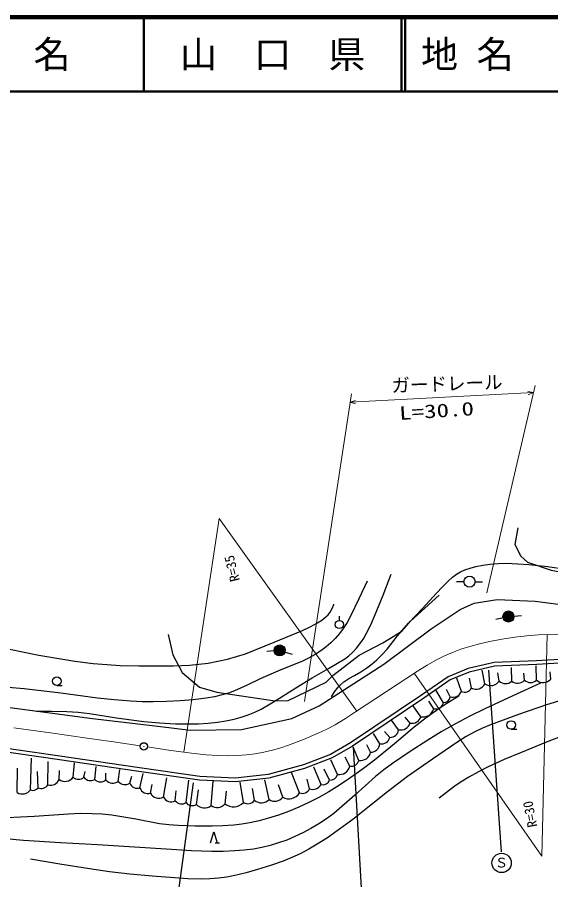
# Model space of a CAD drawing. Units: millimetres, scale not verified. Extents: x 40000 to 680000, y 20000 to 380000.
# Drawn here: x 315945 to 387871, y 263623 to 380000 of the extents above; entities that cross this region are included whole.
import ezdxf
from ezdxf.enums import TextEntityAlignment as Align

# ---------------------------------------------------------------- set-up
doc = ezdxf.new("R2010")
doc.units = ezdxf.units.MM
doc.header["$LTSCALE"] = 1000
doc.linetypes.add('CHAIN', pattern=[18.5, 12, -1.5, 3.5, -1.5])
for name, color, linetype, lineweight in [('M-BGD', 7, 'Continuous', 25), ('M-BGD-EXST', 7, 'Continuous', 25), ('M-BMK', 2, 'CHAIN', 13), ('M-BMK-SRVR', 3, 'Continuous', 25), ('M-STR-HTXT', 7, 'Continuous', 13), ('M-TTL', 2, 'Continuous', 140), ('M-TTL-LINE', 7, 'Continuous', 50)]:
    doc.layers.add(name, color=color, linetype=linetype, lineweight=lineweight)
doc.layers.add('M-TTL-TXT', color=7, linetype='Continuous')
doc.styles.add('ＭＳ ゴシック', font='')
doc.styles.get('ＭＳ ゴシック').set_extended_font_data('MS Gothic')

msp = doc.modelspace()

# ---------------------------------------------------------------- linework, layer by layer
at = {"layer": 'M-BGD'}
for p, q in [((376171, 303834), (375171, 303834)), ((377671, 303834), (378671, 303834)), ((377560, 300959), (380639, 301424)), ((380639, 301424), (385751, 301191)), ((375643, 300088), (377560, 300959)), ((385751, 301191), (392374, 300378)), ((359374, 298618), (359374, 299209)), ((371750, 297474), (375643, 300088)), ((382919, 299209), (383915, 299299)), ((381445, 298959), (380474, 298717)), ((365360, 292710), (371750, 297474)), ((350587, 294492), (349591, 294401)), ((352052, 294344), (353010, 294057)), ((393990, 293639), (385973, 293175)), ((356631, 287075), (365360, 292710)), ((376737, 292129), (374064, 291025)), ((380222, 292942), (376737, 292129)), ((380290, 292445), (376890, 291651)), ((385973, 293175), (380222, 292942)), ((385998, 292675), (380290, 292445)), ((382606, 290413), (382584, 292282)), ((385953, 290563), (385892, 292477)), ((394016, 293140), (385998, 292675)), ((374064, 291025), (370462, 288527)), ((376890, 291651), (374305, 290584)), ((378996, 290037), (378608, 291893)), ((380933, 290431), (380730, 291532)), ((384336, 290563), (384224, 291504)), ((387871, 290676), (387783, 291699)), ((321273, 289852), (322019, 289852)), ((374305, 290584), (370745, 288114)), ((375818, 289040), (375189, 290809)), ((377191, 289491), (376913, 290809)), ((373411, 287517), (372428, 289150)), ((374295, 288307), (373799, 289308)), ((370462, 288527), (360877, 282079)), ((370745, 288114), (361143, 281655)), ((372095, 286690), (371455, 287704)), ((312117, 287249), (325726, 285448)), ((352971, 285390), (356631, 287075)), ((370346, 285618), (369342, 287093)), ((325726, 285448), (335253, 284286)), ((346174, 283880), (352971, 285390)), ((367361, 283869), (366423, 285175)), ((368917, 284772), (368230, 285564)), ((335253, 284286), (339319, 283822)), ((321623, 279783), (299614, 282981)), ((321695, 280278), (299708, 283473)), ((339319, 283822), (346174, 283880)), ((364834, 281982), (363976, 283368)), ((366184, 282830), (365478, 283618)), ((382535, 283930), (383281, 283930)), ((360877, 282079), (358177, 280510)), ((361143, 281655), (358393, 280058)), ((363588, 280822), (363087, 281811)), ((358177, 280510), (354518, 279116)), ((361995, 279732), (361252, 281505)), ((317711, 275768), (317859, 280031)), ((320082, 276443), (320111, 279587)), ((332022, 278273), (321623, 279783)), ((332094, 278767), (321695, 280278)), ((323474, 277464), (323642, 279392)), ((358393, 280058), (354672, 278640)), ((359105, 277845), (358222, 279809)), ((360784, 278953), (360140, 280143)), ((315945, 275387), (315969, 278669)), ((318749, 276045), (318666, 278224)), ((321588, 277136), (321640, 278363)), ((324928, 277464), (325087, 278252)), ((326382, 277153), (326561, 278892)), ((329564, 276893), (329786, 278502)), ((340527, 277049), (332022, 278273)), ((340575, 277548), (332094, 278767)), ((354518, 279116), (349754, 277838)), ((354672, 278640), (349849, 277346)), ((356906, 276478), (355914, 278836)), ((358032, 277066), (357332, 278530)), ((327888, 277101), (327895, 278002)), ((331122, 276668), (331413, 277613)), ((332489, 276010), (332942, 277946)), ((335640, 274764), (336111, 277363)), ((338721, 274037), (339086, 277057)), ((345356, 276814), (340527, 277049)), ((345339, 277315), (340575, 277548)), ((349754, 277838), (345339, 277315)), ((349849, 277346), (345356, 276814)), ((349917, 274435), (349344, 277112)), ((354002, 275353), (352930, 278113)), ((355352, 275907), (355025, 277196)), ((333909, 275301), (334137, 276473)), ((342079, 273639), (342366, 276918)), ((346437, 274054), (346008, 276807)), ((347926, 274349), (347676, 275917)), ((351734, 274764), (351179, 276417)), ((337249, 274279), (337390, 275611)), ((340106, 273795), (340365, 275778)), ((343962, 273881), (344173, 275583)), ((342606, 268600), (343206, 268600))]:
    msp.add_line(p, q, dxfattribs=at)
for points in [[(383431, 311119), (383016, 308879), (383846, 307302), (384758, 306472), (387912, 305393), (390070, 304978), (391481, 304646)], [(358300, 288286), (358726, 288960), (359199, 289597), (359566, 289978), (359974, 290317), (360670, 290780), (361418, 291204), (362271, 291681), (363093, 292209), (363786, 292735), (364438, 293305), (365147, 294003), (365813, 294744), (367224, 296514), (368677, 298238), (370591, 300222), (372490, 302279), (373266, 303151), (374079, 303974), (374612, 304435), (375187, 304852), (375724, 305165), (376302, 305430), (377019, 305686), (377769, 305889), (378728, 306080), (379702, 306213), (380808, 306297), (381915, 306321), (383417, 306270), (384913, 306159), (387413, 305879), (389918, 305538)], [(363099, 303897), (362019, 301527), (360883, 299178), (360414, 298340), (359893, 297532), (359375, 296843), (358809, 296190), (358221, 295601), (357585, 295050), (356872, 294519), (356116, 294032), (355227, 293532), (354300, 293081), (351486, 291935), (348682, 290728), (346961, 289888), (345224, 289106), (344415, 288805), (343577, 288558), (342520, 288316), (341435, 288131), (339669, 287921), (337887, 287771), (336077, 287665), (334261, 287619), (332765, 287634), (331258, 287710), (329016, 287897), (326770, 288144), (321820, 288786), (316858, 289373), (313579, 289654)], [(318553, 286348), (320578, 286362), (322613, 286315), (324137, 286217), (325666, 286058), (329326, 285490), (333003, 284980), (335133, 284798), (337270, 284675), (338827, 284641), (340387, 284667), (341670, 284743), (342962, 284880), (344077, 285055), (345178, 285288), (346135, 285548), (347081, 285869), (347956, 286231), (348808, 286649), (350063, 287358), (351297, 288124), (353485, 289521), (355701, 290863), (357911, 292114), (360092, 293419), (360655, 293844), (361181, 294317), (361684, 294858), (362143, 295440), (362617, 296146), (363039, 296882), (363599, 298030), (364106, 299206), (365266, 302027), (366375, 304866)], [(336304, 296723), (336941, 293961), (338163, 291571), (340500, 289606), (342837, 288915), (345864, 288490), (350697, 287747), (352450, 287800), (357602, 290296), (358505, 291199), (362063, 293908), (365250, 295608), (367800, 297148), (368968, 298529), (372845, 302034)], [(314696, 294785), (316441, 294427), (318853, 293940), (321265, 293514), (323724, 293139), (326193, 292823), (328015, 292652), (329840, 292541), (332354, 292481), (334874, 292481), (337026, 292508), (339173, 292595), (340427, 292701), (341687, 292869), (342998, 293104), (344298, 293398), (345516, 293730), (346723, 294121), (350573, 295659), (354396, 297250), (355414, 297742), (356414, 298291), (357003, 298659), (357562, 299078), (357866, 299377), (358121, 299712), (358388, 300219), (358610, 300772), (358620, 300800), (358631, 300829)], [(386507, 290139), (382741, 288447), (378990, 286695), (376946, 285681), (374932, 284615), (373101, 283571), (371301, 282474), (368907, 280929), (366544, 279331), (365375, 278474), (364237, 277563), (361449, 275049), (358609, 272569), (357620, 271839), (356588, 271152), (355539, 270526), (354450, 269946), (353382, 269439), (352278, 268983), (351172, 268590), (350048, 268255), (348929, 267984), (347789, 267770), (346539, 267606), (345283, 267503), (343713, 267444), (342129, 267444), (339430, 267535), (336726, 267686), (331754, 268002), (326775, 268322), (321794, 268611), (316807, 268931), (314348, 269129)], [(375461, 288386), (373656, 287253), (371888, 286071), (370650, 285159), (369448, 284199), (366794, 281959), (364105, 279767), (362468, 278517), (360794, 277314), (359396, 276384), (357964, 275503), (356614, 274739), (355235, 274029), (353893, 273409), (352517, 272840), (351183, 272351), (349818, 271914), (348572, 271574), (347312, 271293), (346229, 271106), (345128, 270978), (343683, 270885), (342223, 270852), (339917, 270860), (337617, 270929), (336373, 271022), (335126, 271175), (331914, 271786), (328695, 272338), (327383, 272464), (326054, 272530), (324451, 272542), (322836, 272494), (318216, 272173), (313594, 271912)], [(390080, 288067), (387309, 287221), (383520, 285912), (379738, 284542), (378684, 284092), (377656, 283587), (376490, 282933), (375343, 282219), (371926, 279900), (368557, 277541), (365860, 275475), (363191, 273355), (361168, 271772), (359098, 270229), (357760, 269296), (356390, 268413), (355262, 267752), (354096, 267138), (352954, 266618), (351778, 266148), (350077, 265555), (348352, 265016), (346817, 264576), (345263, 264193), (344186, 263983), (343092, 263832), (341909, 263745), (340720, 263718), (338936, 263760), (337141, 263863), (334134, 264090), (331139, 264376), (328403, 264696), (325664, 265077), (321698, 265718), (317738, 266416)], [(391014, 283636), (387393, 282232), (383781, 280766), (381586, 279833), (379413, 278843), (378116, 278191), (376842, 277483), (375799, 276837), (374789, 276141), (373803, 275405), (372830, 274650)], [(342002, 268600), (342460, 270097), (342917, 268600)]]:
    msp.add_lwpolyline(points, dxfattribs=at)
for centre, radius in [((376921, 303834), 746), ((382172, 299141), 746), ((382172, 299141), 660), ((382172, 299141), 574), ((382172, 299141), 484), ((382172, 299141), 398), ((382172, 299141), 292), ((382172, 299141), 202), ((382172, 299141), 116), ((382172, 299141), 22.5), ((359374, 298061), 548), ((351333, 294560), 746), ((351333, 294560), 660), ((351333, 294560), 574), ((351333, 294560), 484), ((351333, 294560), 398), ((351333, 294560), 292), ((351333, 294560), 202), ((351333, 294560), 116), ((351333, 294560), 22.5), ((321273, 290426), 574), ((382535, 284504), 574)]:
    msp.add_circle(centre, radius, dxfattribs=at)
for centre, radius, start, end in [((377807, 290712), 1367, 243.20587, 330.41151), ((379757, 291251), 1433, 237.9209, 325.12654), ((381779, 291301), 1213, 225.75343, 312.95908), ((383392, 291396), 1259, 231.36693, 318.57256), ((385145, 291412), 1172, 226.39719, 313.60281), ((386853, 291626), 1393, 229.76364, 316.96928), ((374671, 289473), 1226, 252.10713, 339.31277), ((376267, 289986), 1048, 244.59634, 331.80199), ((372319, 287794), 1127, 258.54947, 345.75511), ((373438, 288376), 859, 268.1817, 355.38734), ((370658, 287072), 1487, 257.90144, 345.10709), ((369187, 285945), 1204, 257.02718, 344.23282), ((367665, 285137), 1304, 256.52055, 343.7262), ((365064, 283115), 1156, 258.53442, 345.74007), ((366227, 283967), 1138, 267.82085, 355.02648), ((363602, 282057), 1234, 269.33707, 356.54271), ((362219, 281113), 1399, 260.79985, 348.00549), ((360981, 279979), 1044, 259.1324, 346.33804), ((359363, 279281), 1458, 259.81377, 347.0194), ((320471, 277580), 1202, 251.08875, 338.29438), ((322358, 278290), 1388, 236.28517, 323.49081), ((324201, 278228), 1054, 226.39719, 313.60281), ((325819, 278072), 1078, 214.30243, 301.50806), ((327163, 277917), 1092, 224.42224, 311.62788), ((328835, 277877), 1224, 219.33162, 306.53726), ((357160, 277363), 921, 254.01021, 341.21584), ((358159, 278019), 961, 262.36957, 349.5752), ((318084, 276452), 779, 241.3286, 328.53423), ((319206, 276944), 1008, 243.02814, 330.23377), ((330461, 277599), 1141, 218.17798, 305.38361), ((332151, 277057), 1100, 200.70903, 287.91467), ((333572, 276401), 1150, 199.83212, 287.03777), ((354386, 276338), 1058, 248.70338, 335.90903), ((355829, 277008), 1201, 246.57138, 333.77702), ((316628, 276505), 1310, 238.56863, 325.77428), ((335056, 275941), 1314, 209.17375, 296.37938), ((336699, 275367), 1219, 209.64143, 296.84708), ((350653, 275554), 1339, 236.65401, 323.85964), ((352559, 276249), 1698, 240.94681, 328.15245), ((338112, 274931), 1081, 217.0442, 304.24983), ((339540, 274643), 1019, 216.47093, 303.67657), ((341174, 274753), 1435, 221.88319, 309.08884), ((342893, 274749), 1377, 233.72842, 320.93407), ((345109, 275267), 1799, 230.39737, 317.60301), ((347027, 274983), 1100, 237.57893, 324.78458), ((348876, 275437), 1444, 228.88673, 316.09238)]:
    msp.add_arc(centre, radius, start, end, dxfattribs=at)
at = {"layer": 'M-BGD-EXST'}
for p, q in [((381211, 267402), (379523, 291885)), ((362585, 258907), (361266, 281543)), ((336889, 256216), (339685, 276689))]:
    msp.add_line(p, q, dxfattribs=at)
msp.add_circle((381246, 265892), 1304, dxfattribs=at)
at = {"layer": 'M-BMK'}
for points in [[(333499, 281547), (336647, 281065), (339804, 280643), (341393, 280483), (342988, 280383), (344317, 280358), (345656, 280392), (346853, 280481), (348043, 280629), (349206, 280833), (350365, 281098), (351460, 281411), (352536, 281780), (354536, 282568), (356517, 283412), (357675, 283953), (358806, 284547), (360196, 285377), (361556, 286260), (365707, 289020), (369892, 291754), (371210, 292569), (372557, 293330), (373565, 293836), (374608, 294292), (375768, 294729), (376960, 295112), (378273, 295469), (379609, 295770), (381319, 296084), (383051, 296341), (384634, 296529), (386218, 296656), (387535, 296698), (388851, 296679)], [(315485, 284117), (320428, 283425), (325377, 282722), (328939, 282212), (332511, 281699)]]:
    msp.add_lwpolyline(points, dxfattribs=at)
at = {"layer": 'M-BMK-SRVR'}
for radius in [498, 15]:
    msp.add_circle((333005, 281622), radius, dxfattribs=at)
at = {"layer": 'M-STR-HTXT'}
for p, q in [((360811, 328044), (385555, 329347)), ((385782, 330320), (379254, 302322)), ((354686, 287667), (360987, 329203)), ((338387, 280821), (343177, 312364)), ((343177, 312364), (361747, 286388)), ((386650, 266818), (387376, 296697)), ((369479, 291491), (386650, 266818))]:
    msp.add_line(p, q, dxfattribs=at)
for points in [[(384787, 329483), (385555, 329347), (384831, 329056)], [(361568, 327853), (360811, 328044), (361554, 328283)]]:
    msp.add_lwpolyline(points, dxfattribs=at)
at = {"layer": 'M-TTL'}
msp.add_line((680000, 380000), (40000, 380000), dxfattribs=at)
at = {"layer": 'M-TTL-LINE'}
for p, q in [((333000, 380000), (333000, 370000)), ((367750, 380000), (367750, 370000)), ((368250, 380000), (368250, 370000)), ((40000, 370000), (680000, 370000))]:
    msp.add_line(p, q, dxfattribs=at)

# ---------------------------------------------------------------- texts
at = {"layer": 'M-BGD-EXST', "style": 'ＭＳ ゴシック'}
msp.add_text('Ｓ', height=1320, dxfattribs=at).set_placement((380319, 264881), align=Align.BOTTOM_LEFT)
at = {"layer": 'M-STR-HTXT', "style": 'ＭＳ ゴシック'}
for s, height, rotation, p in [('ガードレール', 1833, 1.8, (366434, 328849)), ('R=35', 1320, 104, (346346, 304134)), ('R=30', 1320, 101.1, (386463, 270905))]:
    msp.add_text(s, height=height, rotation=rotation, dxfattribs=at).set_placement(p, align=Align.BOTTOM_LEFT)
at = {"layer": 'M-STR-HTXT', "style": 'ＭＳ ゴシック', "width": 1.35}
msp.add_text('L=30.0', height=1833, rotation=3.7, dxfattribs=at).set_placement((367528, 325109), align=Align.BOTTOM_LEFT)
at = {"layer": 'M-TTL-TXT', "style": 'ＭＳ ゴシック'}
for s, p in [('県\u3000名', (315625, 375000)), ('山\u3000口\u3000県', (350375, 375000))]:
    msp.add_text(s, height=3666, dxfattribs=at).set_placement(p, align=Align.MIDDLE_CENTER)
msp.add_text('地 名', height=3666, dxfattribs=at).set_placement((370380, 375000), align=Align.MIDDLE_LEFT)

doc.saveas('drawing.dxf')
